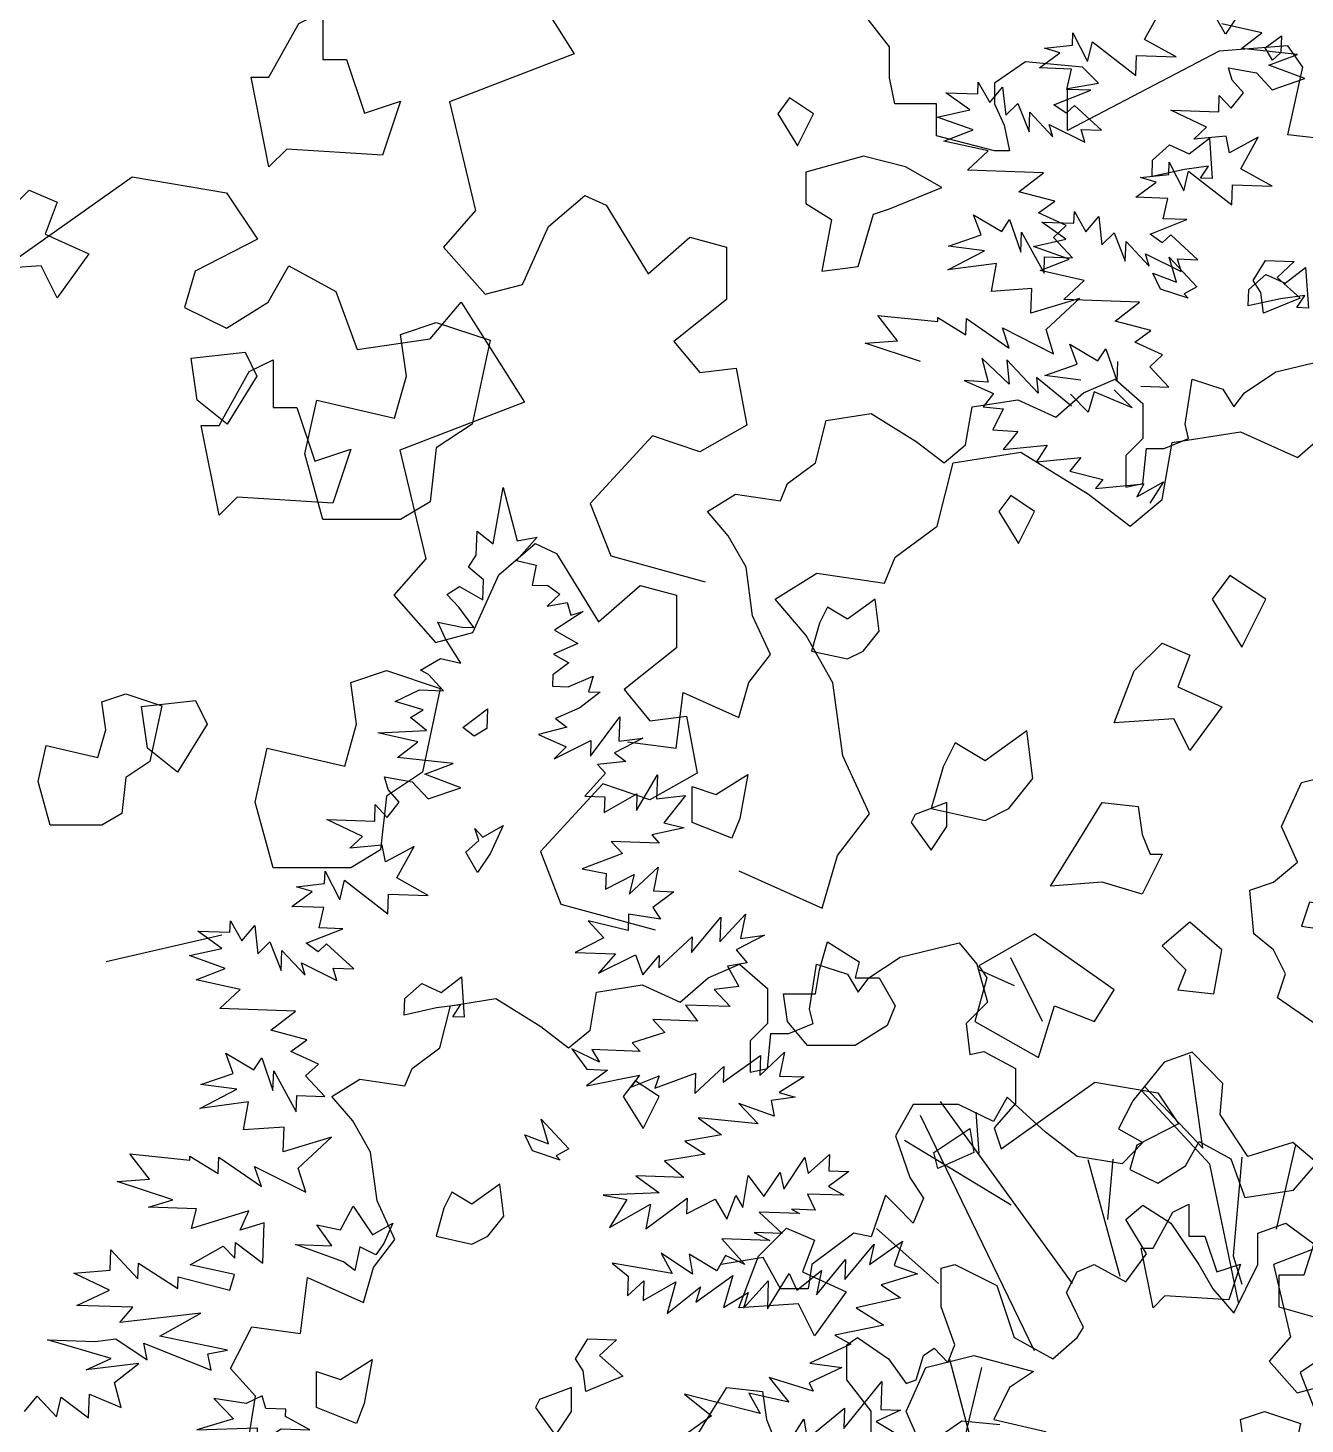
# Model space of a CAD drawing. Header units: inches. Extents: x -11 to 128, y 7 to 56.
# Drawn here: x 35.4691 to 35.849, y 22.5708 to 22.986 of the extents above; entities that cross this region are included whole.
import ezdxf

# ---------------------------------------------------------------- set-up
doc = ezdxf.new("R2010")
doc.units = ezdxf.units.IN
doc.header["$MEASUREMENT"] = 0
doc.layers.add('CAY', color=94, linetype='Continuous')
doc.layers.add('CAY-3', color=61, linetype='Continuous')
picture_1 = doc.add_image_def('image1.jpg', size_in_pixel=(1680, 1093))

# ---------------------------------------------------------------- blocks, each defined once
blk = doc.blocks.new('A$C76451831')
at = {"layer": 'CAY'}
for p, q in [((2421.88, 1900.81), (2395.35, 1906.72)), ((2408.38, 1890.4), (2421.88, 1900.81)), ((2445.4, 1886.39), (2408.38, 1890.4)), ((2426.57, 1879.34), (2445.4, 1886.39)), ((2450.28, 1870.35), (2426.57, 1879.34)), ((2402.2, 1869.31), (2399.77, 1877.55)), ((2399.77, 1877.55), (2418.24, 1874.19)), ((2409.61, 1860.89), (2402.2, 1869.31)), ((2418.24, 1874.19), (2428.72, 1862.94)), ((2428.72, 1862.94), (2450.28, 1870.35)), ((2401.56, 1850.74), (2409.61, 1860.89)), ((2393.31, 1848.31), (2393.69, 1859.18)), ((2393.69, 1859.18), (2401.56, 1850.74)), ((2361.63, 1849.42), (2393.31, 1848.31)), ((2385.26, 1838.17), (2361.63, 1849.42)), ((2376.83, 1830.3), (2385.26, 1838.17)), ((2398.19, 1832.28), (2376.83, 1830.3)), ((2400.53, 1821.31), (2398.19, 1832.28)), ((2419.46, 1831.53), (2400.53, 1821.31)), ((2407.86, 1810.63), (2419.46, 1831.53)), ((2360.15, 1806.86), (2360.43, 1815.01)), ((2360.43, 1815.01), (2370.19, 1796.08)), ((1580.12, 1739.29), (1673.28, 1805.36)), ((1673.28, 1805.36), (1735.78, 1794.74)), ((2341.5, 1804.79), (2360.15, 1806.86)), ((2351.81, 1801.71), (2341.5, 1804.79)), ((2370.19, 1796.08), (2373.37, 1809.12)), ((2373.37, 1809.12), (2402.04, 1786.81)), ((2428.75, 1799.02), (2407.86, 1810.63)), ((1735.78, 1794.74), (1756.42, 1764.07)), ((2338.32, 1791.75), (2351.81, 1801.71)), ((2402.04, 1786.81), (2402.5, 1799.94)), ((2402.5, 1799.94), (2428.75, 1799.02)), ((2359.59, 1791.01), (2338.32, 1791.75)), ((2356.4, 1777.52), (2359.59, 1791.01)), ((2297.39, 1774.6), (2297.66, 1782.29)), ((2297.66, 1782.29), (2305.35, 1768.88)), ((2305.35, 1768.88), (2313.86, 1779.01)), ((2313.86, 1779.01), (2315.93, 1760.35)), ((2347.89, 1767.39), (2372.24, 1776.97)), ((2372.24, 1776.97), (2356.4, 1777.52)), ((2292.03, 1763.9), (2276.12, 1775.34)), ((2276.12, 1775.34), (2297.39, 1774.6)), ((2315.93, 1760.35), (2323.91, 1768.23)), ((2323.91, 1768.23), (2331.4, 1749.38)), ((2355.85, 1761.67), (2347.89, 1767.39)), ((2361.47, 1766.92), (2355.85, 1761.67)), ((2379.47, 1750.42), (2361.47, 1766.92)), ((1756.42, 1764.07), (1715.15, 1742.83)), ((2270.57, 1759.21), (2292.03, 1763.9)), ((2294.29, 1750.68), (2270.57, 1759.21)), ((2331.4, 1749.38), (2331.86, 1762.51)), ((2331.86, 1762.51), (2347.15, 1746.11)), ((2275, 1743.19), (2294.29, 1750.68)), ((2347.15, 1746.11), (2344.72, 1754.36)), ((2344.72, 1754.36), (2368.33, 1742.65)), ((2365.9, 1750.9), (2379.47, 1750.42)), ((2368.33, 1742.65), (2365.9, 1750.9)), ((1715.15, 1742.83), (1708.07, 1718.65)), ((1763.5, 1722.19), (1777.06, 1746.37)), ((1777.06, 1746.37), (1808.31, 1729.27)), ((2304.23, 1736.73), (2275, 1743.19)), ((2290.64, 1724.06), (2304.23, 1736.73)), ((1735.78, 1705.08), (1763.5, 1722.19)), ((1808.31, 1729.27), (1822.46, 1690.92)), ((1870.81, 1698), (1891.44, 1722.19)), ((1891.44, 1722.19), (1933.31, 1656.12)), ((2340.88, 1722.3), (2290.64, 1724.06)), ((2324.58, 1709.73), (2340.88, 1722.3)), ((1708.07, 1718.65), (1735.78, 1705.08)), ((2348.38, 1703.45), (2324.58, 1709.73)), ((2337.68, 1695.67), (2348.38, 1703.45)), ((1822.46, 1690.92), (1870.81, 1698)), ((2294.59, 1694.45), (2313.24, 1683.37)), ((2299.57, 1681.13), (2294.59, 1694.45)), ((2355.97, 1687.32), (2337.68, 1695.67)), ((2236.31, 1685.23), (2240.6, 1669.26)), ((2254.38, 1667.88), (2236.31, 1685.23)), ((2252.8, 1684.11), (2254.38, 1667.88)), ((2273.61, 1662.02), (2252.8, 1684.11)), ((2313.24, 1683.37), (2318.5, 1691.35)), ((2318.5, 1691.35), (2325.91, 1669.79)), ((2347.54, 1679.46), (2355.97, 1687.32)), ((2278.01, 1673.72), (2299.57, 1681.13)), ((2325.91, 1669.79), (2326.36, 1682.92)), ((2360.21, 1665.87), (2347.54, 1679.46)), ((2224.56, 1670.43), (2244.05, 1661.86)), ((2240.6, 1669.26), (2224.56, 1670.43)), ((2272.6, 1672.39), (2273.61, 1662.02)), ((2295.85, 1653.27), (2272.6, 1672.39)), ((2301.92, 1670.62), (2278.01, 1673.72)), ((2341.65, 1666.52), (2360.21, 1665.87)), ((1933.31, 1656.12), (1850.76, 1624.27)), ((2244.05, 1661.86), (2237.18, 1653)), ((2306.71, 1649.32), (2295.06, 1661.39)), ((2310.84, 1662.93), (2306.71, 1649.32)), ((2336, 1652.18), (2310.84, 1662.93)), ((2323.91, 1664.2), (2336, 1652.18)), ((2237.18, 1653), (2250.52, 1651.57)), ((2250.52, 1651.57), (2243.68, 1637.7)), ((2243.68, 1637.7), (2260.17, 1636.58)), ((2445.5, 1619.29), (2473.21, 1643.47)), ((2260.17, 1636.58), (2250.41, 1624.7)), ((2355.88, 1591.57), (2362.36, 1629.32)), ((2362.36, 1629.32), (2407.77, 1636.4)), ((2407.77, 1636.4), (2445.5, 1619.29)), ((1850.76, 1624.27), (1867.86, 1552.31)), ((2217.32, 1615.75), (2262.13, 1622.83)), ((2250.41, 1624.7), (2279.71, 1627.56)), ((2262.13, 1622.83), (2306.94, 1595.11)), ((2279.71, 1627.56), (2272.61, 1616.4)), ((2272.61, 1616.4), (2301.91, 1619.26)), ((2301.91, 1619.26), (2294.59, 1610.35)), ((2206.7, 1573.87), (2217.32, 1615.75)), ((2294.59, 1610.35), (2316.52, 1604.76)), ((2316.52, 1604.76), (2311.64, 1598.82)), ((2311.64, 1598.82), (2343.64, 1601.95)), ((2339.03, 1593.3), (2356.71, 1603.22)), ((2343.64, 1601.95), (2339.03, 1593.3)), ((2356.71, 1603.22), (2347.62, 1589.13)), ((2306.94, 1595.11), (2334.65, 1573.87)), ((2334.65, 1573.87), (2355.88, 1591.57)), ((2178.99, 1553.22), (2206.7, 1573.87)), ((4175.57, 1565.18), (4217.44, 1499.12)), ((1916.21, 1541.69), (1940.38, 1562.33)), ((1940.38, 1562.33), (1954.53, 1555.85)), ((1954.53, 1555.85), (1982.25, 1510.43)), ((1867.86, 1552.31), (1846.63, 1528.12)), ((2171.92, 1536.12), (2178.99, 1553.22)), ((1899.11, 1503.35), (1916.21, 1541.69)), ((2099.39, 1525.5), (2127.11, 1542.61)), ((2127.11, 1542.61), (2171.92, 1536.12)), ((1846.63, 1528.12), (1874.34, 1496.86)), ((1982.25, 1510.43), (2009.96, 1534.61)), ((2009.96, 1534.61), (2034.13, 1528.12)), ((2034.13, 1528.12), (2034.13, 1493.32)), ((4595.3, 1508.7), (4606.91, 1529.6)), ((2120.03, 1501.32), (2099.39, 1525.5)), ((4547.59, 1504.92), (4547.88, 1513.07)), ((4547.88, 1513.07), (4557.64, 1494.15)), ((4616.2, 1497.09), (4595.3, 1508.7)), ((1874.34, 1496.86), (1899.11, 1503.35)), ((2137.72, 1470.05), (2120.03, 1501.32)), ((4217.44, 1499.12), (4134.89, 1467.27)), ((4525.77, 1489.82), (4539.26, 1499.78)), ((4528.94, 1502.86), (4547.59, 1504.92)), ((4539.26, 1499.78), (4528.94, 1502.86)), ((4557.64, 1494.15), (4560.81, 1507.18)), ((4560.81, 1507.18), (4589.49, 1484.87)), ((2034.13, 1493.32), (1999.34, 1465.6)), ((4547.04, 1489.08), (4525.77, 1489.82)), ((4589.49, 1484.87), (4589.95, 1498.01)), ((4589.95, 1498.01), (4616.2, 1497.09)), ((4484.84, 1472.66), (4485.11, 1480.36)), ((4485.11, 1480.36), (4492.79, 1466.94)), ((4543.85, 1475.59), (4547.04, 1489.08)), ((4463.57, 1473.41), (4484.84, 1472.66)), ((4479.48, 1461.97), (4463.57, 1473.41)), ((4492.79, 1466.94), (4501.3, 1477.07)), ((4501.3, 1477.07), (4503.37, 1458.42)), ((4535.34, 1465.46), (4559.69, 1475.04)), ((4559.69, 1475.04), (4543.85, 1475.59)), ((1999.34, 1465.6), (2016.44, 1444.95)), ((2144.2, 1421.69), (2137.72, 1470.05)), ((4134.89, 1467.27), (4151.99, 1395.3)), ((4458.02, 1457.28), (4479.48, 1461.97)), ((4503.37, 1458.42), (4511.35, 1466.3)), ((4511.35, 1466.3), (4518.85, 1447.45)), ((4543.3, 1459.74), (4535.34, 1465.46)), ((4548.92, 1464.98), (4543.3, 1459.74)), ((4566.92, 1448.49), (4548.92, 1464.98)), ((4481.74, 1448.74), (4458.02, 1457.28)), ((4518.85, 1447.45), (4519.31, 1460.58)), ((4519.31, 1460.58), (4534.6, 1444.18)), ((4534.6, 1444.18), (4532.16, 1452.42)), ((4532.16, 1452.42), (4555.77, 1440.72)), ((2016.44, 1444.95), (2040.62, 1447.9)), ((2040.62, 1447.9), (2047.69, 1410.15)), ((4462.44, 1441.26), (4481.74, 1448.74)), ((4555.77, 1440.72), (4553.34, 1448.96)), ((4553.34, 1448.96), (4566.92, 1448.49)), ((4491.67, 1434.8), (4462.44, 1441.26)), ((4478.09, 1422.12), (4491.67, 1434.8)), ((2161.89, 1383.34), (2144.2, 1421.69)), ((4528.33, 1420.37), (4478.09, 1422.12)), ((4512.03, 1407.79), (4528.33, 1420.37)), ((2047.69, 1410.15), (2016.44, 1392.45)), ((4535.82, 1401.52), (4512.03, 1407.79)), ((1985.19, 1403.07), (1943.92, 1358.24)), ((2016.44, 1392.45), (1985.19, 1403.07)), ((4200.34, 1384.68), (4224.51, 1405.33)), ((4224.51, 1405.33), (4238.66, 1398.84)), ((4238.66, 1398.84), (4266.37, 1353.42)), ((4525.13, 1393.74), (4535.82, 1401.52)), ((4151.99, 1395.3), (4130.76, 1371.12)), ((4487.01, 1379.2), (4482.04, 1392.52)), ((4482.04, 1392.52), (4500.68, 1381.44)), ((4500.68, 1381.44), (4505.95, 1389.42)), ((4505.95, 1389.42), (4513.35, 1367.85)), ((4543.42, 1385.39), (4525.13, 1393.74)), ((2140.67, 1355.62), (2161.89, 1383.34)), ((4183.24, 1346.34), (4200.34, 1384.68)), ((4465.45, 1371.79), (4487.01, 1379.2)), ((4513.35, 1367.85), (4513.81, 1380.98)), ((4513.81, 1380.98), (4528.72, 1353.72)), ((4534.99, 1377.52), (4543.42, 1385.39)), ((4130.76, 1371.12), (4158.47, 1339.85)), ((4266.37, 1353.42), (4294.09, 1377.61)), ((4294.09, 1377.61), (4318.26, 1371.12)), ((4318.26, 1371.12), (4318.26, 1336.32)), ((4489.36, 1368.69), (4465.45, 1371.79)), ((4547.65, 1363.94), (4534.99, 1377.52)), ((4464.9, 1355.94), (4489.36, 1368.69)), ((4497.23, 1360.26), (4464.9, 1355.94)), ((4493.86, 1341.79), (4497.23, 1360.26)), ((4528.72, 1353.72), (4529.1, 1364.58)), ((4529.1, 1364.58), (4547.65, 1363.94)), ((1943.92, 1358.24), (1957.48, 1323.44)), ((2130.64, 1320.82), (2140.67, 1355.62)), ((2075.22, 1345.59), (2130.64, 1320.82)), ((4158.47, 1339.85), (4183.24, 1346.34)), ((4520.66, 1343.57), (4493.86, 1341.79)), ((4520.09, 1327.27), (4520.66, 1343.57)), ((4318.26, 1336.32), (4283.47, 1308.59)), ((4552.15, 1337.03), (4520.09, 1327.27)), ((4530.14, 1316.49), (4552.15, 1337.03)), ((1957.48, 1323.44), (2019.98, 1306.33)), ((4431.54, 1309.06), (4418.53, 1325.83)), ((4418.53, 1325.83), (4458.27, 1321.72)), ((4458.27, 1321.72), (4458.36, 1324.44)), ((4458.36, 1324.44), (4476.99, 1312.91)), ((4476.99, 1312.91), (4477.37, 1323.78)), ((4477.37, 1323.78), (4505.69, 1304.2)), ((4501.17, 1317.5), (4535.01, 1300.46)), ((4505.69, 1304.2), (4501.17, 1317.5)), ((4535.01, 1300.46), (4530.14, 1316.49)), ((4283.47, 1308.59), (4300.57, 1287.95)), ((4410.19, 1307.54), (4431.54, 1309.06)), ((4446.93, 1295.37), (4410.19, 1307.54)), ((1732.84, 1302.79), (1656.18, 1285.1)), ((4682.3, 1288.37), (4721.22, 1297.81)), ((4300.57, 1287.95), (4324.75, 1290.9)), ((4324.75, 1290.9), (4331.82, 1253.15)), ((4661.47, 1274.61), (4682.3, 1288.37)), ((4554.94, 1274.61), (4575.78, 1283.65)), ((4575.78, 1283.65), (4594.25, 1267.53)), ((4622.16, 1253.76), (4626.88, 1283.65)), ((4626.88, 1283.65), (4647.32, 1276.97)), ((4647.32, 1276.97), (4654.39, 1265.17)), ((4481.05, 1265.17), (4511.31, 1269.89)), ((4511.31, 1269.89), (4536.47, 1258.48)), ((4536.47, 1258.48), (4554.94, 1274.61)), ((4594.25, 1267.53), (4594.25, 1244.33)), ((4654.39, 1265.17), (4661.47, 1274.61)), ((4384.35, 1256.12), (4414.22, 1260.84)), ((4414.22, 1260.84), (4444.1, 1242.36)), ((4476.72, 1240), (4481.05, 1265.17)), ((4331.82, 1253.15), (4300.57, 1235.45)), ((4377.27, 1228.2), (4384.35, 1256.12)), ((4624.52, 1244.33), (4622.16, 1253.76)), ((4269.32, 1246.07), (4228.05, 1201.24)), ((4300.57, 1235.45), (4269.32, 1246.07)), ((4444.1, 1242.36), (4462.57, 1228.2)), ((4462.57, 1228.2), (4476.72, 1240)), ((4594.25, 1244.33), (4582.85, 1232.92)), ((4608.4, 1237.64), (4624.52, 1244.33)), ((4582.85, 1232.92), (4582.85, 1212.08)), ((4594.25, 1214.44), (4596.61, 1237.64)), ((4596.61, 1237.64), (4608.4, 1237.64)), ((4358.8, 1214.44), (4377.27, 1228.2)), ((4354.08, 1203.04), (4358.8, 1214.44)), ((4582.85, 1212.08), (4594.25, 1214.44)), ((4305.73, 1195.96), (4324.21, 1207.36)), ((4324.21, 1207.36), (4354.08, 1203.04)), ((4228.05, 1201.24), (4241.61, 1166.44)), ((4319.49, 1179.83), (4305.73, 1195.96)), ((4331.28, 1158.99), (4319.49, 1179.83)), ((4241.61, 1166.44), (4304.11, 1149.33)), ((4335.61, 1126.75), (4331.28, 1158.99)), ((4347.4, 1101.19), (4335.61, 1126.75)), ((4333.25, 1082.7), (4347.4, 1101.19)), ((4326.56, 1059.5), (4333.25, 1082.7)), ((4284.9, 1039.05), (4289.61, 1076.02)), ((4289.61, 1076.02), (4326.56, 1059.5)), ((4252.67, 1043.38), (4284.9, 1039.05)), ((2228.34, 971.46), (2215.14, 1021.63)), ((2217.78, 939.77), (2236.26, 1016.34)), ((4527.76, 857.92), (4506.64, 900.17)), ((4509.28, 881.69), (4485.53, 892.25)), ((4626.88, 837.71), (4608.4, 831.03)), ((4633.95, 774.01), (4625.31, 835.75)), ((4647.32, 816.87), (4626.88, 837.71)), ((4608.4, 831.03), (4587.57, 805.47)), ((4595.82, 814.51), (4633.95, 774.01)), ((4645.35, 796.42), (4647.32, 816.87)), ((4547.68, 684.5), (4460.21, 805.07)), ((4504.24, 807.83), (4495.2, 791.7)), ((4529.79, 784.63), (4504.24, 807.83)), ((4587.57, 805.47), (4578.14, 786.99)), ((4638.67, 763.39), (4593.47, 812.15)), ((4442.13, 803.11), (4430.34, 782.27)), ((4472, 803.11), (4442.13, 803.11)), ((4522.33, 639.81), (4446.85, 795.64)), ((4495.2, 791.7), (4472, 803.11)), ((4485.76, 770.86), (4483.84, 797.94)), ((4663.83, 768.5), (4645.35, 796.42)), ((4578.14, 786.99), (4594.25, 777.94)), ((4430.34, 782.27), (4439.77, 754.74)), ((4506.99, 736.26), (4436.23, 779.12)), ((4550.62, 768.5), (4529.79, 784.63)), ((4594.25, 777.94), (4580.49, 763.78)), ((4693.7, 777.94), (4663.83, 768.5)), ((4723.58, 752.38), (4693.7, 777.94)), ((4580.49, 763.78), (4550.62, 768.5)), ((4659.9, 768.11), (4654, 702.83)), ((4682.7, 720.53), (4695.67, 776.37)), ((4579.11, 689.01), (4557.88, 766.34)), ((4571.06, 726.82), (4574.45, 766.86)), ((4657.54, 671.77), (4638.67, 763.39)), ((4439.77, 754.74), (4448.81, 740.98)), ((4423.73, 742.87), (4414.22, 715.42)), ((4430.34, 736.26), (4423.73, 742.87)), ((4448.81, 740.98), (4442.13, 724.46)), ((4442.13, 724.46), (4430.34, 736.26)), ((4402.82, 717.77), (4374.91, 696.93)), ((4414.22, 715.42), (4402.82, 717.77)), ((4458.78, 684.36), (4417.81, 720.82)), ((4342.68, 701.65), (4314.77, 696.93)), ((4354.08, 680.81), (4342.68, 701.65)), ((4374.91, 696.93), (4372.55, 680.81)), ((4654, 702.83), (4659.9, 683.96)), ((4372.55, 680.81), (4354.08, 680.81))]:
    blk.add_line(p, q, dxfattribs=at)
for points in [[(2452.67, 1718.4), (2444.98, 1718.67), (2450.24, 1726.64), (2434.31, 1724.48), (2412.84, 1719.79), (2413.22, 1730.66), (2424.45, 1740.69), (2437.38, 1734.8), (2450.89, 1745.21)], [(1750.85, 1676.24), (1766.68, 1684.16), (1766.68, 1652.48), (1782.52, 1652.48), (1794.4, 1616.83), (1818.15, 1624.76), (1806.27, 1589.11), (1742.93, 1593.07), (1731.05, 1581.19), (1719.18, 1640.6), (1731.05, 1640.6)], [(2424.51, 1525.4), (2400.76, 1541.24), (2388.88, 1525.4), (2408.68, 1493.71)], [(4641.21, 1525.68), (4649.64, 1533.55), (4647.2, 1541.34), (4652.44, 1535.72), (4665.85, 1543.41), (4657.51, 1525.11), (4648.9, 1512.27)], [(4034.98, 1519.24), (4050.81, 1527.16), (4050.81, 1495.47), (4066.65, 1495.47), (4078.52, 1459.83), (4102.28, 1467.75), (4090.4, 1432.11), (4027.06, 1436.07), (4015.18, 1424.19), (4003.31, 1483.59), (4015.18, 1483.59)], [(1754.81, 1391.09), (1762.72, 1426.73), (1814.19, 1414.85), (1822.11, 1442.57), (1818.15, 1470.3), (1841.9, 1478.22), (1877.53, 1466.34), (1865.66, 1410.89), (1841.9, 1395.05), (1837.94, 1359.4), (1818.15, 1347.52), (1766.68, 1347.52)], [(4376.02, 1459.35), (4360.18, 1469.91), (4352.26, 1459.35), (4365.46, 1438.22)], [(1683.55, 1426.73), (1679.59, 1454.45), (1715.22, 1458.41), (1723.14, 1442.57), (1703.34, 1410.89)], [(4640.12, 1416.47), (4632.42, 1416.74), (4637.69, 1424.71), (4621.75, 1422.55), (4600.29, 1417.86), (4600.67, 1428.72), (4611.89, 1438.76), (4624.83, 1432.87), (4638.34, 1443.28)], [(2270.12, 1406.58), (2266.16, 1438.27), (2238.45, 1418.46), (2218.65, 1430.34), (2210.73, 1414.5), (2202.82, 1386.78), (2238.45, 1378.86), (2254.28, 1386.78)], [(3837.84, 1390.32), (3856.31, 1408.81), (3874.79, 1400.89), (3866.87, 1379.76), (3895.9, 1366.56), (3874.79, 1337.52), (3864.23, 1358.64), (3824.64, 1356)], [(4624.21, 1337.24), (4605.84, 1343.32), (4600.78, 1353.92), (4616.43, 1347.93), (4611.56, 1364.42), (4629.91, 1344.74), (4621.59, 1340.05)], [(4672.37, 1340.99), (4667.21, 1348.88), (4675.38, 1362.19), (4694.39, 1361.53), (4683.15, 1351.04), (4698.53, 1337.36), (4674.16, 1327.33)], [(4038.94, 1234.08), (4046.85, 1269.73), (4098.32, 1257.84), (4106.24, 1285.57), (4102.28, 1313.29), (4126.03, 1321.21), (4161.66, 1309.33), (4149.78, 1253.88), (4126.03, 1238.04), (4122.07, 1202.4), (4102.28, 1190.52), (4050.81, 1190.52)], [(3967.68, 1269.73), (3963.72, 1297.45), (3999.35, 1301.41), (4007.26, 1285.57), (3987.47, 1253.88)], [(2022.48, 1195.89), (2006.64, 1206.45), (1998.72, 1195.89), (2011.92, 1174.77)], [(4522.48, 1195.89), (4506.64, 1206.45), (4498.72, 1195.89), (4511.92, 1174.77)], [(2220.42, 1169.48), (2228.34, 1174.77), (2230.98, 1158.92), (2207.23, 1148.36), (2204.59, 1158.92)], [(1919.55, 1116.68), (1916.91, 1137.8), (1898.43, 1124.6), (1885.24, 1132.52), (1879.96, 1121.96), (1874.68, 1103.48), (1898.43, 1098.2), (1908.99, 1103.48)], [(4419.55, 1116.68), (4416.91, 1137.8), (4398.43, 1124.6), (4385.24, 1132.52), (4379.96, 1121.96), (4374.68, 1103.48), (4398.43, 1098.2), (4408.99, 1103.48)], [(2362.94, 1119.32), (2373.5, 1124.6), (2373.5, 1103.48), (2384.06, 1103.48), (2391.97, 1079.71), (2407.81, 1084.99), (2399.89, 1061.23), (2357.66, 1063.87), (2349.75, 1055.95), (2341.83, 1095.55), (2349.75, 1095.55)], [(2088.46, 1090.27), (2106.93, 1108.76), (2125.41, 1100.84), (2117.49, 1079.71), (2146.52, 1066.51), (2125.41, 1037.47), (2114.85, 1058.59), (2075.26, 1055.95)], [(4588.46, 1090.27), (4606.93, 1108.76), (4625.41, 1100.84), (4617.49, 1079.71), (4646.52, 1066.51), (4625.41, 1037.47), (4614.85, 1058.59), (4575.26, 1055.95)], [(3862.31, 1017.03), (3867.59, 1040.8), (3901.9, 1032.87), (3907.18, 1051.36), (3904.54, 1069.84), (3920.37, 1075.12), (3944.13, 1067.2), (3936.21, 1030.23), (3920.37, 1019.67), (3917.73, 995.91), (3904.54, 987.99), (3870.23, 987.99)], [(4143.61, 1052.71), (4159.91, 1065.28), (4159.45, 1052.15), (4151.12, 1047)], [(1795.5, 989.94), (1795.5, 1013.7), (1811.34, 1008.42), (1832.45, 1021.63), (1827.17, 992.58), (1821.89, 979.38)], [(2209.87, 855.28), (2183.47, 873.77), (2188.75, 889.61), (2180.83, 905.45), (2167.64, 916.01), (2165, 945.06), (2180.83, 950.34), (2196.67, 963.54), (2186.11, 987.3), (2199.31, 1016.34), (2230.98, 1024.27), (2270.57, 1013.7), (2254.73, 1003.14), (2244.18, 982.02), (2278.49, 974.1), (2278.49, 947.7), (2257.37, 939.77), (2236.26, 931.85), (2204.59, 937.13), (2199.31, 921.29), (2233.62, 916.01), (2262.65, 900.17), (2257.37, 881.69), (2220.42, 873.77)], [(4295.5, 989.94), (4295.5, 1013.7), (4311.34, 1008.42), (4332.45, 1021.63), (4327.17, 992.58), (4321.89, 979.38)], [(4709.87, 855.28), (4683.47, 873.77), (4688.75, 889.61), (4680.83, 905.45), (4667.64, 916.01), (4665, 945.06), (4680.83, 950.34), (4696.67, 963.54), (4686.11, 987.3), (4699.31, 1016.34), (4730.98, 1024.27), (4770.57, 1013.7), (4754.73, 1003.14), (4744.18, 982.02), (4778.49, 974.1), (4778.49, 947.7), (4757.37, 939.77), (4736.26, 931.85), (4704.59, 937.13), (4699.31, 921.29), (4733.62, 916.01), (4762.65, 900.17), (4757.37, 881.69), (4720.42, 873.77)], [(1943.3, 995.22), (1940.66, 989.94), (1953.86, 971.46), (1964.41, 987.3), (1964.41, 1003.14)], [(2054.15, 982.02), (2067.35, 1003.14), (2091.1, 1000.5), (2093.74, 982.02), (2099.02, 968.82), (2106.93, 968.82), (2093.74, 942.42), (2067.35, 950.34), (2033.04, 947.7)], [(4443.3, 995.22), (4440.66, 989.94), (4453.86, 971.46), (4464.41, 987.3), (4464.41, 1003.14)], [(4554.15, 982.02), (4567.35, 1003.14), (4591.1, 1000.5), (4593.74, 982.02), (4599.02, 968.82), (4606.93, 968.82), (4593.74, 942.42), (4567.35, 950.34), (4533.04, 947.7)], [(2365.58, 929.21), (2370.86, 952.98), (2405.17, 945.06), (2410.45, 963.54), (2407.81, 982.02), (2423.65, 987.3), (2447.4, 979.38), (2439.48, 942.42), (2423.65, 931.85), (2421.01, 908.09), (2407.81, 900.17), (2373.5, 900.17)], [(4145.71, 970.13), (4154.15, 977.99), (4151.7, 985.78), (4156.94, 980.16), (4170.35, 987.85), (4162.01, 969.56), (4153.4, 956.71)], [(4562.07, 857.92), (4575.26, 879.05), (4522.48, 916.01), (4485.53, 894.89), (4490.81, 886.97), (4482.89, 857.92), (4525.12, 834.16), (4535.67, 868.49)], [(4641.24, 876.41), (4646.52, 905.45), (4625.41, 923.93), (4606.93, 908.09), (4622.77, 892.25), (4617.49, 879.05)], [(4403.71, 886.97), (4419.55, 886.97), (4430.1, 868.49), (4424.83, 855.28), (4403.71, 842.08), (4372.04, 842.08), (4358.84, 857.92), (4356.21, 876.41), (4377.32, 876.41), (4379.96, 892.25), (4385.24, 910.73), (4406.35, 897.53)], [(4144.62, 860.91), (4136.93, 861.18), (4142.19, 869.16), (4126.25, 866.99), (4104.79, 862.3), (4105.17, 873.17), (4116.4, 883.2), (4129.33, 877.31), (4142.84, 887.72)], [(4208.18, 766.18), (4189.81, 772.26), (4184.75, 782.87), (4200.4, 776.88), (4195.54, 793.37), (4213.88, 773.69), (4205.56, 768.99)], [(4064.64, 698.69), (4032.87, 710.23), (4056.86, 709.39), (4046.92, 723.33), (4062.67, 720.07), (4070.91, 735.64), (4083.84, 716.61), (4097.25, 724.3), (4091.35, 710.9), (4086.1, 703.38), (4075.41, 708.74), (4072.14, 692.99)], [(4223.4, 626.6), (4218.23, 634.49), (4226.4, 647.8), (4245.41, 647.14), (4234.17, 636.65), (4249.55, 622.97), (4225.18, 612.94)], [(4013.22, 601.66), (4010.78, 609.9), (4000.19, 604.83), (3978.56, 608.31), (3991.67, 594.7), (3967.4, 587.39), (4007.33, 588.72), (4006.95, 577.85), (4023.17, 588.16), (4042.18, 587.5), (4026.17, 596.22), (4026.34, 601.2)]]:
    blk.add_lwpolyline(points, close=True, dxfattribs=at)
for points in [[(4680.01, 1494.86), (4675.32, 1503.18), (4686.01, 1510.97), (4685.63, 1500.1), (4680.01, 1494.86)], [(1750.31, 967.09), (1755.02, 997.37), (1738.51, 1015.85), (1752.67, 1043.38), (1784.9, 1039.05), (1789.61, 1076.02), (1826.56, 1059.5), (1833.25, 1082.7), (1847.4, 1101.19), (1835.61, 1126.75), (1831.28, 1158.99), (1819.49, 1179.83), (1805.73, 1195.96), (1824.21, 1207.36), (1854.08, 1203.04), (1858.8, 1214.44), (1877.27, 1228.2), (1884.35, 1256.12), (1914.22, 1260.84), (1944.1, 1242.36), (1962.57, 1228.2), (1976.72, 1240), (1981.05, 1265.17), (2011.31, 1269.89), (2036.47, 1258.48), (2054.94, 1274.61), (2075.78, 1283.65), (2094.25, 1267.53), (2094.25, 1244.33), (2082.85, 1232.92), (2082.85, 1212.08), (2094.25, 1214.44), (2096.61, 1237.64), (2108.4, 1237.64), (2124.52, 1244.33), (2122.16, 1253.76), (2126.88, 1283.65), (2147.32, 1276.97), (2154.39, 1265.17), (2161.47, 1274.61), (2182.3, 1288.37), (2221.22, 1297.81), (2233.01, 1283.65), (2240.09, 1258.48), (2225.93, 1244.33), (2228.29, 1223.88), (2237.73, 1225.84), (2258.56, 1214.44), (2258.56, 1191.24), (2244.41, 1175.12), (2249.13, 1161.35), (2311.23, 1205.4), (2352.9, 1198.32), (2366.66, 1177.87), (2339.14, 1163.71), (2334.43, 1147.59), (2352.9, 1138.54), (2371.37, 1149.95), (2380.42, 1166.07), (2401.25, 1154.67), (2410.68, 1129.11), (2442.92, 1133.83), (2456.67, 1149.95)], [(2484.58, 1105.9), (2429.55, 1084.67), (2440.95, 1036.69), (2426.8, 1020.57), (2445.27, 999.73), (2461.78, 1004.06)], [(3853.18, 599.54), (3861.69, 609.67), (3874.36, 596.08), (3877.53, 609.12), (3895.63, 595.34), (3896.18, 611.18), (3917.17, 602.29), (3912.76, 618.77), (3929.06, 631.34), (3894.02, 627.13), (3910.6, 634.71), (3868.43, 647.06), (3900.12, 645.95), (3913.77, 647.74), (3934.59, 633.87), (3932.25, 644.83), (3976.94, 626.95), (3974.6, 637.91), (3987.82, 640.17), (3942.83, 649.45), (3970.11, 664.82), (3916.42, 658.53), (3924.93, 668.66), (3887.81, 669.96), (3909.46, 680.08), (3885.84, 691.33), (3909.92, 693.21), (3910.4, 706.8), (3928.31, 687.58), (3928.67, 698), (3954.82, 681.22), (3955.09, 688.91), (3989.22, 680.02), (3992.3, 690.34), (3963.07, 696.8), (3984.8, 709.18), (3992.68, 701.2), (3993.04, 711.62), (4011.14, 697.84), (4012.07, 724.55), (3996.04, 719.67), (4001.93, 732.61), (3963.9, 720.79), (3967.08, 733.83), (3935.4, 734.94), (3951.43, 739.82), (3914.69, 751.98), (3936.05, 753.5), (3923.04, 770.27), (3962.77, 766.17), (3962.86, 768.88), (3981.49, 757.35), (3981.87, 768.22), (4010.19, 748.64), (4005.67, 761.95), (4039.52, 744.9), (4034.64, 760.94), (4056.65, 781.48), (4024.59, 771.71), (4025.16, 788.02), (3998.36, 786.23), (4001.73, 804.7), (3969.4, 800.39), (3993.86, 813.13), (3969.96, 816.24), (3991.51, 823.64), (3986.54, 836.96), (4005.19, 825.89), (4010.45, 833.86), (4017.85, 812.3), (4018.31, 825.43), (4033.22, 798.16), (4033.6, 809.03), (4052.16, 808.38), (4039.49, 821.97), (4047.92, 829.83), (4029.63, 838.18), (4040.33, 845.97), (4016.53, 852.24), (4032.83, 864.81), (3982.59, 866.57), (3996.17, 879.24), (3966.94, 885.7), (3986.24, 893.19), (3962.52, 901.72), (3983.98, 906.41), (3968.07, 917.85), (3989.34, 917.11), (3989.61, 924.8), (3997.3, 911.39), (4005.81, 921.52), (4007.87, 902.86), (4015.85, 910.74), (4023.35, 891.89), (4023.81, 905.02), (4039.1, 888.62), (4036.67, 896.87), (4060.27, 885.16), (4057.84, 893.41), (4071.42, 892.93), (4053.42, 909.43), (4047.8, 904.19), (4039.84, 909.9), (4064.19, 919.48), (4048.35, 920.03), (4051.54, 933.52), (4030.27, 934.26), (4043.76, 944.22), (4033.44, 947.3), (4052.09, 949.37), (4052.38, 957.52), (4062.14, 938.59), (4065.31, 951.63), (4093.99, 929.32), (4094.45, 942.45), (4120.7, 941.53), (4099.81, 953.14), (4111.41, 974.04), (4092.48, 963.83), (4090.14, 974.79), (4068.77, 972.81), (4077.2, 980.68), (4053.58, 991.93), (4085.26, 990.82), (4085.64, 1001.69), (4093.5, 993.26), (4101.56, 1003.4), (4094.15, 1011.82), (4091.72, 1020.07), (4110.18, 1016.7), (4120.67, 1005.45), (4142.22, 1012.86), (4118.52, 1021.85), (4137.34, 1028.9), (4100.33, 1032.91), (4113.83, 1043.32), (4087.3, 1049.23), (4119.53, 1050.83), (4108.95, 1059.36), (4117.29, 1064.51), (4098.91, 1070.13), (4115.03, 1077.73), (4130.87, 1077.18), (4120.83, 1087.96), (4115.49, 1090.86), (4128.9, 1098.55), (4142.38, 1095.36), (4132.08, 1111.59), (4127.02, 1122.65), (4143.22, 1119.36), (4150.92, 1119.09), (4140.97, 1132.59), (4133.1, 1141.02), (4141.44, 1146.17), (4157, 1137.47), (4157.45, 1150.6), (4147.33, 1159.11), (4152.59, 1167.09), (4153.15, 1182.93), (4163.72, 1174.4), (4170.47, 1211.8), (4179.66, 1176.57), (4192.88, 1178.83), (4179.2, 1163.44), (4192.23, 1160.26), (4189.51, 1147.21), (4199.92, 1146.85), (4207.88, 1141.13), (4199.45, 1133.26), (4212.67, 1135.52), (4215.1, 1127.28), (4223.34, 1129.71), (4204.32, 1117.23), (4219.88, 1108.52), (4203.77, 1101.38), (4213.99, 1095.58), (4203.3, 1087.8), (4203.03, 1080.1), (4213.44, 1079.74), (4230, 1086.86), (4226.92, 1076.54), (4234.61, 1076.28), (4221.11, 1065.87), (4205, 1058.72), (4212.5, 1053.02), (4193.76, 1048.24), (4212.04, 1039.89), (4204.07, 1032.01), (4228.51, 1044.3), (4228.15, 1033.89), (4247.64, 1059.95), (4247.07, 1043.65), (4263, 1045.82), (4244.08, 1036.05), (4251.59, 1030.35), (4232.94, 1028.28), (4238.18, 1022.66), (4224.5, 1007.27), (4237.63, 1006.81), (4237.26, 996.4), (4258.99, 1008.78), (4258.61, 997.92), (4272.58, 1021.46), (4272.02, 1005.61), (4291.13, 1007.66), (4276.9, 989.57), (4290.38, 986.38), (4268.92, 981.69), (4273.71, 976.08), (4242.03, 977.19), (4249.45, 969.22), (4222.82, 959.27), (4238.57, 956), (4238.21, 945.59), (4257.13, 955.36), (4253.95, 942.32), (4273.16, 960.24), (4269.89, 944.48), (4283.47, 944.01), (4269.51, 933.62), (4274.67, 925.73), (4253.49, 929.19), (4253.11, 918.32), (4226.6, 924.69), (4237.08, 913.44), (4218.16, 903.68), (4244.87, 902.74), (4233.55, 889.99), (4257.99, 902.29), (4262.97, 888.96), (4273.83, 901.73), (4273.55, 893.58), (4295.56, 914.12), (4295.2, 903.71), (4314.59, 927.06), (4314.03, 910.76), (4330.98, 929.2), (4327.7, 913), (4343.63, 915.16), (4324.71, 905.4), (4332.12, 896.98), (4318.9, 894.72), (4326.59, 881.3), (4310.2, 879.16), (4320.69, 867.91), (4291.27, 868.94), (4299.05, 858.24), (4269.63, 859.27), (4277.49, 850.83), (4255.95, 843.88), (4261.19, 838.25), (4229.06, 839.38), (4234.21, 831.04), (4215.93, 839.83), (4225.89, 826.34), (4239.46, 825.87), (4225.51, 815.47), (4260.64, 822.41), (4254.93, 814.45), (4273.77, 821.95), (4270.77, 813.89), (4297.85, 823.83), (4297.37, 810.24), (4316.58, 828.16), (4316.22, 817.74), (4340.85, 835.47), (4340.39, 822.34), (4356.79, 837.63), (4353.52, 821.88), (4369.81, 821.31), (4353.14, 811.02), (4363.91, 807.92), (4347.97, 805.76), (4349.87, 795.26), (4326.6, 803.78), (4339.27, 790.19), (4299.54, 794.3), (4315, 782.88), (4290.84, 778.74), (4304.13, 770.11), (4277.24, 765.61), (4290, 754.74), (4258.32, 755.85), (4273.78, 744.43), (4236.57, 743.01), (4252.33, 740.19), (4240.81, 721.55), (4268.08, 736.92), (4264.79, 720.71), (4292.24, 741.06), (4291.88, 730.65), (4310.8, 740.41), (4318.48, 727), (4324.47, 742.66), (4329.18, 734.79), (4332.64, 755.97), (4343.03, 742.01), (4354, 757.94), (4356.34, 746.98), (4370.21, 767.81), (4372.56, 757.3), (4386.6, 769.95), (4386.22, 759.09), (4399.34, 758.63), (4385.85, 748.67), (4396.07, 742.88), (4372.09, 743.71), (4377.15, 733.11), (4361.31, 733.66), (4366.65, 730.76), (4339.95, 731.69), (4355.31, 717.55), (4336.76, 718.2), (4346.99, 712.86), (4315.31, 713.96), (4330.58, 697.11), (4317.65, 703), (4311.85, 692.78), (4293.66, 703.84), (4295.92, 690.61), (4275.1, 704.49), (4282.34, 691.09), (4242.7, 697.91), (4253.28, 689.38), (4252.82, 676.25), (4263.59, 686.3), (4263.13, 673.17), (4284.86, 685.56), (4279.14, 664.45), (4301.06, 682.27), (4297.98, 671.95), (4322.62, 689.68), (4316.44, 668.59), (4332.65, 678.45), (4329.57, 668.13), (4346.06, 686.14), (4345.41, 667.58), (4359.83, 691.1), (4364.88, 680.04), (4381.19, 693.08), (4377.91, 676.87), (4397.3, 700.22), (4396.84, 687.09), (4416.24, 710.44), (4413.05, 696.95), (4434.89, 712.51), (4429.34, 696.38), (4445.01, 690.85), (4420.74, 683.53), (4433.58, 674.93), (4404.34, 668.24), (4422.52, 656.73), (4390.12, 650.15), (4400.79, 644.34), (4373.61, 631.69), (4394.81, 628.68), (4373.15, 618.56), (4375.68, 613.03), (4346.55, 622.2), (4359.57, 605.88), (4333.04, 611.8), (4340.73, 598.38), (4290.42, 611.02), (4308.5, 596.79), (4283.86, 579.06)], [(4349.94, 563.61), (4369.6, 594.65), (4371.86, 581.43), (4396.59, 601.87), (4396.11, 588.29), (4421.22, 619.6), (4420.58, 601.03), (4433.7, 600.57), (4417.58, 592.98), (4435.77, 581.92)], [(4499.52, 590.76), (4474.36, 593.12), (4460.61, 583.68)], [(4414.22, 586.04), (4414.22, 599.8), (4398.11, 620.64), (4398.11, 643.85), (4405.18, 648.56), (4425.62, 634.41), (4437.41, 618.28), (4444.1, 620.64), (4448.81, 636.77), (4455.89, 641.49), (4464.93, 632.05), (4469.65, 643.85), (4460.61, 669.01), (4460.61, 694.57), (4469.65, 696.93), (4497.55, 683.17), (4508.95, 648.56), (4534.5, 634.41), (4550.62, 648.56), (4554.94, 655.25), (4543.55, 678.45), (4550.62, 692.21), (4562.02, 696.93), (4582.85, 685.53), (4596.61, 704.01), (4582.85, 726.82), (4594.25, 736.26), (4612.73, 724.46), (4631.2, 696.93), (4640.64, 680.81), (4654.39, 664.69), (4670.51, 696.93), (4670.51, 717.77), (4688.99, 724.46), (4707.46, 710.7), (4700.78, 689.85), (4684.27, 689.85), (4684.27, 669.01), (4707.46, 662.33)], [(4712.18, 634.41), (4698.42, 625.36), (4707.46, 602.16)]]:
    blk.add_lwpolyline(points, dxfattribs=at)
at = {"layer": 'CAY-3'}
for p, q in [((156.82, 263.29), (132.65, 294.55)), ((156.82, 242.64), (156.82, 263.29)), ((375.37, 260.35), (274.75, 207.84)), ((420.77, 263.89), (375.37, 260.35)), ((430.79, 249.73), (420.77, 263.89)), ((247.04, 253.26), (226.4, 239.1)), ((284.77, 249.72), (247.04, 253.26)), ((160.36, 225.54), (156.82, 242.64)), ((295.39, 239.1), (284.77, 249.72)), ((420.77, 204.9), (430.79, 249.73)), ((226.4, 239.1), (226.4, 225.54)), ((274.75, 235.56), (295.39, 239.1)), ((274.75, 207.84), (274.75, 235.56)), ((188.07, 225.54), (160.36, 225.54)), ((188.07, 204.3), (188.07, 225.54)), ((226.4, 225.54), (232.89, 211.38)), ((226.4, 194.27), (188.07, 204.3)), ((232.89, 211.38), (236.42, 194.27)), ((452.02, 201.37), (420.77, 204.9)), ((236.42, 194.27), (226.4, 194.27))]:
    blk.add_line(p, q, dxfattribs=at)
blk.add_lwpolyline([(167.44, 183.66), (139.73, 190.73), (101.4, 180.12), (101.4, 159.47), (118.5, 148.85), (112.01, 114.64), (136.19, 117.59), (146.21, 152.39), (156.82, 155.93), (191.61, 170.09)], close=True, dxfattribs=at)

msp = doc.modelspace()

# ---------------------------------------------------------------- linework, layer by layer
msp.add_arc((33.915, 30.05035), 7.14061, 251.340801, 300.388716)

# ---------------------------------------------------------------- block references
at = {"layer": 'CAY', "xscale": 0.0004489089019145984, "yscale": 0.0004489089019145984, "zscale": 0.0004489089019145984}
for p in [(35.655, 22.86225), (33.73839, 22.30535), (34.74897, 22.13133)]:
    msp.add_blockref('A$C76451831', p, dxfattribs=at)

# ---------------------------------------------------------------- pictures from other files: only their frames are drawn
image = msp.add_image(picture_1, insert=(12.49661, 7.37723), size_in_units=(74.4025, 48.40591))
image.dxf.flags = 6

doc.saveas('drawing.dxf')
